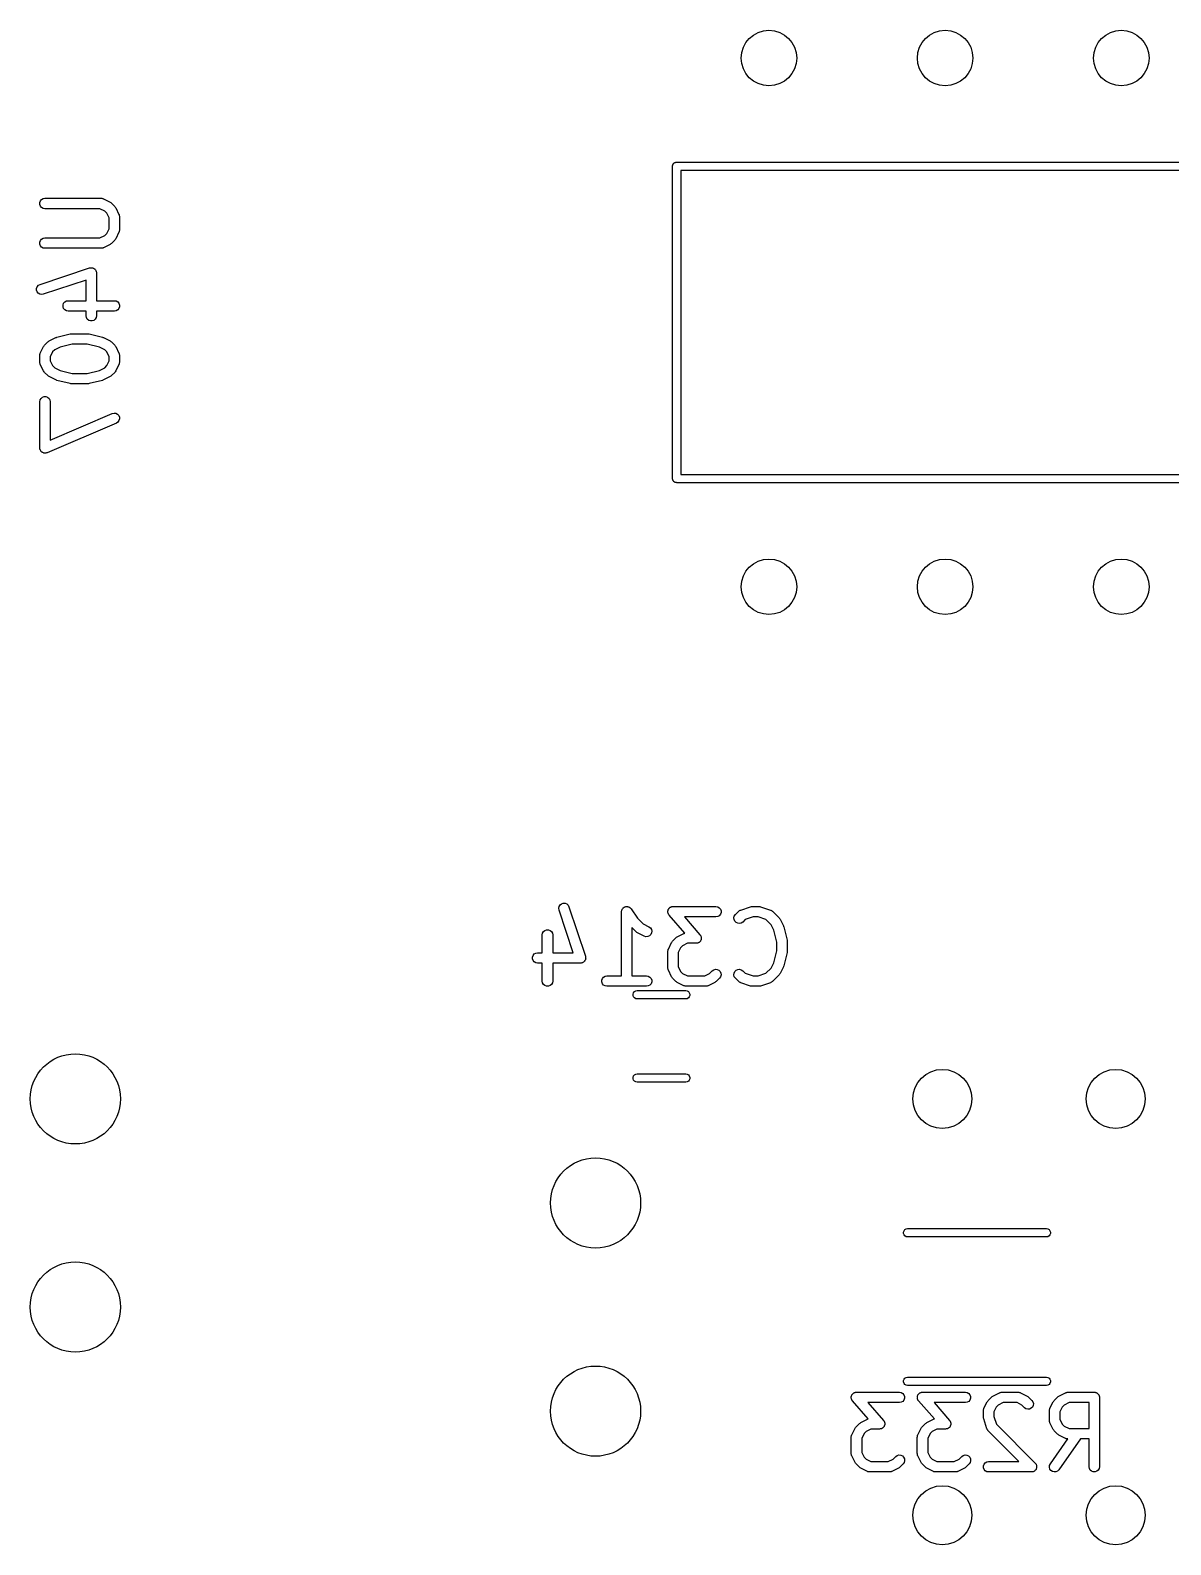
# Model space of a CAD drawing. Extents: x 25 to 326, y -201 to -21.
# Drawn here: x 149.35 to 165.79, y -133.43 to -111.6 of the extents above; entities that cross this region are included whole.
import ezdxf

# ---------------------------------------------------------------- set-up
doc = ezdxf.new("R2010")
doc.units = 0
doc.header["$MEASUREMENT"] = 0
doc.layers.add('BLACK', color=7, linetype='CONTINUOUS')

msp = doc.modelspace()

# ---------------------------------------------------------------- linework, layer by layer
at = {"layer": 'Black'}
for p, q in [((158.61, -113.56), (158.611, -113.555)), ((158.61, -118.06), (158.61, -113.56)), ((158.611, -113.55), (158.613, -113.545)), ((158.611, -113.555), (158.611, -113.55)), ((158.613, -113.545), (158.614, -113.539)), ((158.614, -113.539), (158.616, -113.535)), ((158.616, -113.535), (158.618, -113.53)), ((158.618, -113.53), (158.621, -113.526)), ((158.621, -113.526), (158.624, -113.521)), ((158.624, -113.521), (158.628, -113.518)), ((158.628, -113.518), (158.631, -113.514)), ((158.631, -113.514), (158.636, -113.511)), ((158.636, -113.511), (158.64, -113.508)), ((158.64, -113.508), (158.645, -113.506)), ((158.645, -113.506), (158.649, -113.504)), ((158.649, -113.504), (158.655, -113.503)), ((158.655, -113.503), (158.66, -113.501)), ((158.66, -113.501), (158.665, -113.501)), ((158.665, -113.501), (158.67, -113.5)), ((158.67, -113.5), (179.11, -113.5)), ((158.73, -113.62), (158.73, -118)), ((179.05, -113.62), (158.73, -113.62)), ((149.489, -114.083), (149.497, -114.058)), ((149.489, -114.109), (149.489, -114.083)), ((149.497, -114.133), (149.489, -114.109)), ((149.497, -114.058), (149.514, -114.038)), ((149.514, -114.153), (149.497, -114.133)), ((149.514, -114.038), (149.537, -114.025)), ((149.537, -114.025), (149.562, -114.021)), ((149.562, -114.021), (150.372, -114.021)), ((150.372, -114.021), (150.376, -114.021)), ((150.376, -114.021), (150.38, -114.021)), ((150.38, -114.021), (150.389, -114.024)), ((150.389, -114.024), (150.398, -114.025)), ((150.398, -114.025), (150.401, -114.027)), ((150.401, -114.027), (150.405, -114.029)), ((150.405, -114.029), (150.501, -114.076)), ((150.501, -114.076), (150.51, -114.083)), ((150.51, -114.083), (150.52, -114.09)), ((150.52, -114.09), (150.568, -114.138)), ((150.568, -114.138), (150.575, -114.148)), ((149.537, -114.166), (149.514, -114.153)), ((149.562, -114.171), (149.537, -114.166)), ((150.354, -114.171), (149.562, -114.171)), ((150.423, -114.205), (150.354, -114.171)), ((150.453, -114.235), (150.423, -114.205)), ((150.487, -114.304), (150.453, -114.235)), ((150.487, -114.459), (150.487, -114.304)), ((150.575, -114.148), (150.582, -114.157)), ((150.582, -114.157), (150.629, -114.253)), ((150.629, -114.253), (150.631, -114.257)), ((150.631, -114.257), (150.633, -114.261)), ((150.633, -114.261), (150.634, -114.269)), ((150.634, -114.269), (150.637, -114.278)), ((150.637, -114.278), (150.637, -114.282)), ((150.637, -114.282), (150.637, -114.286)), ((150.637, -114.286), (150.637, -114.477)), ((150.354, -114.592), (150.423, -114.558)), ((150.423, -114.558), (150.453, -114.527)), ((150.453, -114.527), (150.487, -114.459)), ((150.629, -114.51), (150.582, -114.605)), ((150.631, -114.506), (150.629, -114.51)), ((150.633, -114.502), (150.631, -114.506)), ((150.634, -114.494), (150.633, -114.502)), ((150.637, -114.485), (150.634, -114.494)), ((150.637, -114.477), (150.637, -114.481)), ((150.637, -114.481), (150.637, -114.485)), ((149.489, -114.654), (149.497, -114.63)), ((149.489, -114.68), (149.489, -114.654)), ((149.497, -114.705), (149.489, -114.68)), ((149.497, -114.63), (149.514, -114.61)), ((149.514, -114.725), (149.497, -114.705)), ((149.514, -114.61), (149.537, -114.597)), ((149.537, -114.738), (149.514, -114.725)), ((149.537, -114.597), (149.562, -114.592)), ((149.562, -114.742), (149.537, -114.738)), ((149.562, -114.592), (150.354, -114.592)), ((150.372, -114.742), (149.562, -114.742)), ((150.376, -114.741), (150.372, -114.742)), ((150.38, -114.742), (150.376, -114.741)), ((150.389, -114.739), (150.38, -114.742)), ((150.398, -114.738), (150.389, -114.739)), ((150.401, -114.735), (150.398, -114.738)), ((150.405, -114.734), (150.401, -114.735)), ((150.501, -114.687), (150.405, -114.734)), ((150.51, -114.679), (150.501, -114.687)), ((150.52, -114.673), (150.51, -114.679)), ((150.568, -114.625), (150.52, -114.673)), ((150.575, -114.615), (150.568, -114.625)), ((150.582, -114.605), (150.575, -114.615)), ((149.491, -115.263), (150.205, -115.025)), ((150.154, -115.2), (149.538, -115.405)), ((150.154, -115.497), (150.154, -115.2)), ((150.205, -115.025), (150.211, -115.024)), ((150.211, -115.024), (150.216, -115.022)), ((150.216, -115.022), (150.224, -115.022)), ((150.224, -115.022), (150.231, -115.021)), ((150.231, -115.021), (150.237, -115.022)), ((150.237, -115.022), (150.242, -115.022)), ((150.242, -115.022), (150.249, -115.024)), ((150.249, -115.024), (150.257, -115.026)), ((150.257, -115.026), (150.261, -115.029)), ((150.261, -115.029), (150.267, -115.031)), ((150.267, -115.031), (150.272, -115.036)), ((150.272, -115.036), (150.279, -115.04)), ((150.279, -115.04), (150.282, -115.044)), ((150.282, -115.044), (150.287, -115.048)), ((150.287, -115.048), (150.29, -115.054)), ((150.29, -115.054), (150.295, -115.06)), ((150.295, -115.06), (150.297, -115.065)), ((150.297, -115.065), (150.3, -115.07)), ((150.3, -115.07), (150.301, -115.078)), ((150.301, -115.078), (150.303, -115.085)), ((150.303, -115.085), (150.303, -115.09)), ((150.303, -115.09), (150.304, -115.096)), ((150.304, -115.096), (150.304, -115.497)), ((149.441, -115.319), (149.451, -115.295)), ((149.441, -115.345), (149.441, -115.319)), ((149.449, -115.37), (149.441, -115.345)), ((149.465, -115.39), (149.449, -115.37)), ((149.451, -115.295), (149.468, -115.275)), ((149.487, -115.404), (149.465, -115.39)), ((149.468, -115.275), (149.491, -115.263)), ((149.513, -115.409), (149.487, -115.404)), ((149.538, -115.405), (149.513, -115.409)), ((149.822, -115.559), (149.831, -115.534)), ((149.822, -115.585), (149.822, -115.559)), ((149.831, -115.609), (149.822, -115.585)), ((149.831, -115.534), (149.848, -115.514)), ((149.848, -115.629), (149.831, -115.609)), ((149.848, -115.514), (149.87, -115.501)), ((149.87, -115.642), (149.848, -115.629)), ((149.87, -115.501), (149.896, -115.497)), ((149.896, -115.647), (149.87, -115.642)), ((149.896, -115.497), (150.154, -115.497)), ((150.154, -115.647), (149.896, -115.647)), ((150.154, -115.715), (150.154, -115.647)), ((150.304, -115.497), (150.562, -115.497)), ((150.562, -115.647), (150.304, -115.647)), ((150.304, -115.647), (150.304, -115.715)), ((150.562, -115.497), (150.588, -115.501)), ((150.588, -115.642), (150.562, -115.647)), ((150.588, -115.501), (150.611, -115.514)), ((150.611, -115.629), (150.588, -115.642)), ((150.611, -115.514), (150.627, -115.534)), ((150.627, -115.609), (150.611, -115.629)), ((150.627, -115.534), (150.636, -115.559)), ((150.636, -115.585), (150.627, -115.609)), ((150.636, -115.559), (150.636, -115.585)), ((150.159, -115.74), (150.154, -115.715)), ((150.172, -115.763), (150.159, -115.74)), ((150.192, -115.78), (150.172, -115.763)), ((150.216, -115.789), (150.192, -115.78)), ((150.242, -115.789), (150.216, -115.789)), ((150.267, -115.78), (150.242, -115.789)), ((150.287, -115.763), (150.267, -115.78)), ((150.3, -115.74), (150.287, -115.763)), ((150.304, -115.715), (150.3, -115.74)), ((149.557, -116.138), (149.605, -116.09)), ((149.605, -116.09), (149.614, -116.083)), ((149.614, -116.083), (149.624, -116.076)), ((149.624, -116.076), (149.719, -116.029)), ((149.719, -116.029), (149.727, -116.026)), ((149.727, -116.026), (149.735, -116.023)), ((149.735, -116.023), (149.925, -115.975)), ((149.925, -115.975), (149.934, -115.975)), ((149.934, -115.975), (149.943, -115.973)), ((149.943, -115.973), (150.181, -115.973)), ((150.181, -115.973), (150.19, -115.975)), ((150.19, -115.975), (150.2, -115.975)), ((150.2, -115.975), (150.39, -116.023)), ((150.39, -116.023), (150.398, -116.026)), ((150.398, -116.026), (150.405, -116.029)), ((150.405, -116.029), (150.501, -116.076)), ((150.501, -116.076), (150.51, -116.083)), ((150.51, -116.083), (150.52, -116.09)), ((150.52, -116.09), (150.568, -116.138)), ((149.487, -116.286), (149.488, -116.282)), ((149.487, -116.381), (149.487, -116.286)), ((149.488, -116.278), (149.49, -116.269)), ((149.488, -116.282), (149.488, -116.278)), ((149.49, -116.269), (149.492, -116.261)), ((149.492, -116.261), (149.494, -116.257)), ((149.494, -116.257), (149.495, -116.253)), ((149.495, -116.253), (149.543, -116.157)), ((149.543, -116.157), (149.55, -116.148)), ((149.55, -116.148), (149.557, -116.138)), ((149.672, -116.235), (149.637, -116.304)), ((149.637, -116.304), (149.637, -116.364)), ((149.702, -116.205), (149.672, -116.235)), ((149.779, -116.166), (149.702, -116.205)), ((149.953, -116.123), (149.779, -116.166)), ((150.172, -116.123), (149.953, -116.123)), ((150.346, -116.166), (150.172, -116.123)), ((150.423, -116.205), (150.346, -116.166)), ((150.453, -116.235), (150.423, -116.205)), ((150.487, -116.304), (150.453, -116.235)), ((150.487, -116.364), (150.487, -116.304)), ((150.568, -116.138), (150.575, -116.148)), ((150.575, -116.148), (150.582, -116.157)), ((150.582, -116.157), (150.629, -116.253)), ((150.629, -116.253), (150.631, -116.257)), ((150.631, -116.257), (150.633, -116.261)), ((150.633, -116.261), (150.634, -116.269)), ((150.634, -116.269), (150.637, -116.278)), ((150.637, -116.278), (150.637, -116.282)), ((150.637, -116.282), (150.637, -116.286)), ((150.637, -116.286), (150.637, -116.381)), ((149.488, -116.386), (149.487, -116.381)), ((149.488, -116.39), (149.488, -116.386)), ((149.49, -116.398), (149.488, -116.39)), ((149.492, -116.407), (149.49, -116.398)), ((149.494, -116.411), (149.492, -116.407)), ((149.495, -116.415), (149.494, -116.411)), ((149.543, -116.51), (149.495, -116.415)), ((149.55, -116.52), (149.543, -116.51)), ((149.557, -116.53), (149.55, -116.52)), ((149.605, -116.577), (149.557, -116.53)), ((149.637, -116.364), (149.672, -116.432)), ((149.672, -116.432), (149.702, -116.463)), ((149.702, -116.463), (149.779, -116.501)), ((149.779, -116.501), (149.953, -116.545)), ((149.953, -116.545), (150.172, -116.545)), ((150.172, -116.545), (150.346, -116.501)), ((150.346, -116.501), (150.423, -116.463)), ((150.423, -116.463), (150.453, -116.432)), ((150.453, -116.432), (150.487, -116.364)), ((150.568, -116.53), (150.52, -116.577)), ((150.575, -116.52), (150.568, -116.53)), ((150.582, -116.51), (150.575, -116.52)), ((150.629, -116.415), (150.582, -116.51)), ((150.631, -116.411), (150.629, -116.415)), ((150.633, -116.407), (150.631, -116.411)), ((150.634, -116.398), (150.633, -116.407)), ((150.637, -116.39), (150.634, -116.398)), ((150.637, -116.381), (150.637, -116.386)), ((150.637, -116.386), (150.637, -116.39)), ((149.614, -116.584), (149.605, -116.577)), ((149.624, -116.591), (149.614, -116.584)), ((149.719, -116.639), (149.624, -116.591)), ((149.727, -116.641), (149.719, -116.639)), ((149.735, -116.645), (149.727, -116.641)), ((149.925, -116.692), (149.735, -116.645)), ((149.934, -116.693), (149.925, -116.692)), ((149.943, -116.695), (149.934, -116.693)), ((150.181, -116.695), (149.943, -116.695)), ((150.19, -116.693), (150.181, -116.695)), ((150.2, -116.692), (150.19, -116.693)), ((150.39, -116.645), (150.2, -116.692)), ((150.398, -116.641), (150.39, -116.645)), ((150.405, -116.639), (150.398, -116.641)), ((150.501, -116.591), (150.405, -116.639)), ((150.51, -116.584), (150.501, -116.591)), ((150.52, -116.577), (150.51, -116.584)), ((149.487, -116.953), (149.492, -116.927)), ((149.487, -117.62), (149.487, -116.953)), ((149.492, -116.927), (149.505, -116.905)), ((149.505, -116.905), (149.525, -116.888)), ((149.525, -116.888), (149.549, -116.879)), ((149.549, -116.879), (149.575, -116.879)), ((149.575, -116.879), (149.6, -116.888)), ((149.6, -116.888), (149.62, -116.905)), ((149.62, -116.905), (149.633, -116.927)), ((149.633, -116.927), (149.637, -116.953)), ((149.637, -116.953), (149.637, -117.506)), ((149.637, -117.506), (150.533, -117.122)), ((150.533, -117.122), (150.558, -117.116)), ((150.558, -117.116), (150.584, -117.119)), ((150.584, -117.119), (150.607, -117.131)), ((150.607, -117.131), (150.625, -117.15)), ((150.625, -117.15), (150.635, -117.174)), ((150.637, -117.2), (150.629, -117.225)), ((150.635, -117.174), (150.637, -117.2)), ((150.592, -117.26), (149.592, -117.688)), ((150.614, -117.246), (150.592, -117.26)), ((150.629, -117.225), (150.614, -117.246)), ((149.489, -117.628), (149.487, -117.62)), ((149.489, -117.637), (149.489, -117.628)), ((149.491, -117.641), (149.489, -117.637)), ((149.492, -117.645), (149.491, -117.641)), ((149.496, -117.653), (149.492, -117.645)), ((149.5, -117.661), (149.496, -117.653)), ((149.503, -117.664), (149.5, -117.661)), ((149.505, -117.668), (149.503, -117.664)), ((149.512, -117.673), (149.505, -117.668)), ((149.517, -117.68), (149.512, -117.673)), ((149.521, -117.682), (149.517, -117.68)), ((149.525, -117.684), (149.521, -117.682)), ((149.533, -117.687), (149.525, -117.684)), ((149.541, -117.691), (149.533, -117.687)), ((149.545, -117.692), (149.541, -117.691)), ((149.549, -117.693), (149.545, -117.692)), ((149.558, -117.693), (149.549, -117.693)), ((149.567, -117.694), (149.558, -117.693)), ((149.571, -117.693), (149.567, -117.694)), ((149.575, -117.693), (149.571, -117.693)), ((149.584, -117.69), (149.575, -117.693)), ((149.592, -117.688), (149.584, -117.69)), ((158.611, -118.065), (158.61, -118.06)), ((158.611, -118.07), (158.611, -118.065)), ((158.613, -118.075), (158.611, -118.07)), ((158.73, -118), (179.05, -118)), ((158.614, -118.081), (158.613, -118.075)), ((158.616, -118.085), (158.614, -118.081)), ((158.618, -118.09), (158.616, -118.085)), ((158.621, -118.094), (158.618, -118.09)), ((158.624, -118.099), (158.621, -118.094)), ((158.628, -118.102), (158.624, -118.099)), ((158.631, -118.106), (158.628, -118.102)), ((158.636, -118.109), (158.631, -118.106)), ((158.64, -118.112), (158.636, -118.109)), ((158.645, -118.114), (158.64, -118.112)), ((158.649, -118.116), (158.645, -118.114)), ((158.655, -118.117), (158.649, -118.116)), ((158.66, -118.119), (158.655, -118.117)), ((158.665, -118.119), (158.66, -118.119)), ((158.67, -118.12), (158.665, -118.119)), ((179.11, -118.12), (158.67, -118.12)), ((157.01, -124.189), (157.034, -124.181)), ((157.034, -124.181), (157.06, -124.181)), ((157.06, -124.181), (157.084, -124.191)), ((156.97, -124.253), (156.975, -124.227)), ((156.974, -124.278), (156.97, -124.253)), ((157.179, -124.894), (156.974, -124.278)), ((156.975, -124.227), (156.989, -124.205)), ((156.989, -124.205), (157.01, -124.189)), ((157.084, -124.191), (157.104, -124.208)), ((157.104, -124.208), (157.116, -124.231)), ((157.116, -124.231), (157.354, -124.945)), ((157.875, -124.294), (157.878, -124.286)), ((157.876, -124.298), (157.875, -124.294)), ((157.875, -124.302), (157.876, -124.298)), ((157.875, -125.227), (157.875, -124.302)), ((157.878, -124.286), (157.88, -124.277)), ((157.88, -124.277), (157.882, -124.273)), ((157.882, -124.273), (157.883, -124.269)), ((157.883, -124.269), (157.888, -124.262)), ((157.888, -124.262), (157.893, -124.254)), ((157.893, -124.254), (157.896, -124.252)), ((157.896, -124.252), (157.898, -124.248)), ((157.898, -124.248), (157.906, -124.243)), ((157.906, -124.243), (157.912, -124.237)), ((157.912, -124.237), (157.916, -124.236)), ((157.916, -124.236), (157.92, -124.234)), ((157.92, -124.234), (157.929, -124.232)), ((157.929, -124.232), (157.937, -124.229)), ((157.937, -124.229), (157.941, -124.229)), ((157.941, -124.229), (157.945, -124.228)), ((157.945, -124.228), (157.954, -124.229)), ((157.954, -124.229), (157.963, -124.229)), ((157.963, -124.229), (157.967, -124.23)), ((157.967, -124.23), (157.971, -124.23)), ((157.971, -124.23), (157.979, -124.234)), ((157.979, -124.234), (157.987, -124.237)), ((157.987, -124.237), (157.991, -124.24)), ((157.991, -124.24), (157.994, -124.242)), ((157.994, -124.242), (158.001, -124.248)), ((158.001, -124.248), (158.007, -124.254)), ((158.007, -124.254), (158.01, -124.258)), ((158.01, -124.258), (158.012, -124.261)), ((158.012, -124.261), (158.104, -124.397)), ((158.104, -124.397), (158.185, -124.479)), ((158.542, -124.304), (158.543, -124.297)), ((158.543, -124.31), (158.542, -124.304)), ((158.543, -124.289), (158.545, -124.284)), ((158.543, -124.297), (158.543, -124.289)), ((158.543, -124.315), (158.543, -124.31)), ((158.545, -124.322), (158.543, -124.315)), ((158.545, -124.284), (158.546, -124.278)), ((158.547, -124.329), (158.545, -124.322)), ((158.546, -124.278), (158.549, -124.272)), ((158.55, -124.334), (158.547, -124.329)), ((158.549, -124.272), (158.552, -124.265)), ((158.552, -124.34), (158.55, -124.334)), ((158.552, -124.265), (158.555, -124.26)), ((158.556, -124.345), (158.552, -124.34)), ((158.555, -124.26), (158.558, -124.255)), ((158.56, -124.352), (158.556, -124.345)), ((158.558, -124.255), (158.564, -124.251)), ((158.788, -124.612), (158.56, -124.352)), ((158.564, -124.251), (158.568, -124.245)), ((158.568, -124.245), (158.573, -124.242)), ((158.573, -124.242), (158.578, -124.238)), ((158.578, -124.238), (158.585, -124.236)), ((158.585, -124.236), (158.591, -124.232)), ((158.591, -124.232), (158.597, -124.231)), ((158.597, -124.231), (158.602, -124.229)), ((158.602, -124.229), (158.609, -124.229)), ((158.609, -124.229), (158.617, -124.227)), ((158.617, -124.227), (159.236, -124.227)), ((159.236, -124.377), (158.782, -124.377)), ((158.782, -124.377), (159.006, -124.634)), ((159.236, -124.227), (159.261, -124.232)), ((159.261, -124.373), (159.236, -124.377)), ((159.261, -124.232), (159.284, -124.245)), ((159.284, -124.36), (159.261, -124.373)), ((159.284, -124.245), (159.301, -124.265)), ((159.301, -124.34), (159.284, -124.36)), ((159.301, -124.265), (159.31, -124.289)), ((159.31, -124.315), (159.301, -124.34)), ((159.31, -124.289), (159.31, -124.315)), ((159.494, -124.391), (159.501, -124.366)), ((159.497, -124.417), (159.494, -124.391)), ((159.501, -124.366), (159.516, -124.345)), ((159.516, -124.345), (159.564, -124.297)), ((159.564, -124.297), (159.567, -124.294)), ((159.567, -124.294), (159.57, -124.291)), ((159.57, -124.291), (159.578, -124.287)), ((159.578, -124.287), (159.585, -124.282)), ((159.585, -124.282), (159.589, -124.281)), ((159.589, -124.281), (159.593, -124.279)), ((159.593, -124.279), (159.736, -124.231)), ((159.772, -124.377), (159.657, -124.416)), ((159.736, -124.231), (159.748, -124.229)), ((159.748, -124.229), (159.76, -124.227)), ((159.76, -124.227), (159.855, -124.227)), ((159.843, -124.377), (159.772, -124.377)), ((159.957, -124.416), (159.843, -124.377)), ((159.855, -124.227), (159.867, -124.229)), ((159.867, -124.229), (159.878, -124.231)), ((159.878, -124.231), (160.021, -124.279)), ((160.021, -124.279), (160.025, -124.281)), ((160.025, -124.281), (160.029, -124.282)), ((160.029, -124.282), (160.037, -124.287)), ((160.037, -124.287), (160.044, -124.291)), ((160.044, -124.291), (160.047, -124.294)), ((160.047, -124.294), (160.051, -124.297)), ((160.051, -124.297), (160.146, -124.392)), ((160.146, -124.392), (160.153, -124.402)), ((160.153, -124.402), (160.16, -124.412)), ((156.732, -124.636), (156.737, -124.61)), ((156.737, -124.61), (156.75, -124.588)), ((156.75, -124.588), (156.77, -124.571)), ((156.77, -124.571), (156.794, -124.562)), ((156.794, -124.562), (156.82, -124.562)), ((156.82, -124.562), (156.845, -124.571)), ((156.845, -124.571), (156.865, -124.588)), ((156.865, -124.588), (156.878, -124.61)), ((156.878, -124.61), (156.882, -124.636)), ((158.087, -124.594), (158.025, -124.531)), ((158.025, -124.531), (158.025, -125.227)), ((158.097, -124.6), (158.087, -124.594)), ((158.107, -124.608), (158.097, -124.6)), ((158.202, -124.655), (158.107, -124.608)), ((158.185, -124.479), (158.269, -124.521)), ((158.269, -124.521), (158.29, -124.537)), ((158.29, -124.537), (158.305, -124.558)), ((158.308, -124.609), (158.296, -124.633)), ((158.305, -124.558), (158.311, -124.584)), ((158.311, -124.584), (158.308, -124.609)), ((158.678, -124.664), (158.774, -124.616)), ((158.774, -124.616), (158.778, -124.615)), ((158.778, -124.615), (158.781, -124.613)), ((158.781, -124.613), (158.788, -124.612)), ((159.508, -124.441), (159.497, -124.417)), ((159.526, -124.459), (159.508, -124.441)), ((159.55, -124.47), (159.526, -124.459)), ((159.576, -124.472), (159.55, -124.47)), ((159.601, -124.466), (159.576, -124.472)), ((159.622, -124.451), (159.601, -124.466)), ((159.657, -124.416), (159.622, -124.451)), ((160.031, -124.49), (159.957, -124.416)), ((160.07, -124.567), (160.031, -124.49)), ((160.113, -124.74), (160.07, -124.567)), ((160.16, -124.412), (160.208, -124.507)), ((160.208, -124.507), (160.21, -124.515)), ((160.21, -124.515), (160.213, -124.522)), ((160.213, -124.522), (160.261, -124.713)), ((156.732, -124.894), (156.732, -124.636)), ((156.882, -124.636), (156.882, -124.894)), ((158.227, -124.663), (158.202, -124.655)), ((158.253, -124.661), (158.227, -124.663)), ((158.277, -124.651), (158.253, -124.661)), ((158.296, -124.633), (158.277, -124.651)), ((158.55, -124.84), (158.597, -124.745)), ((158.597, -124.745), (158.604, -124.735)), ((158.604, -124.735), (158.611, -124.726)), ((158.611, -124.726), (158.659, -124.678)), ((158.659, -124.678), (158.669, -124.671)), ((158.669, -124.671), (158.678, -124.664)), ((158.726, -124.823), (158.692, -124.892)), ((158.756, -124.793), (158.726, -124.823)), ((158.825, -124.758), (158.756, -124.793)), ((158.95, -124.758), (158.825, -124.758)), ((158.957, -124.757), (158.95, -124.758)), ((158.965, -124.757), (158.957, -124.757)), ((158.97, -124.755), (158.965, -124.757)), ((158.976, -124.754), (158.97, -124.755)), ((158.982, -124.75), (158.976, -124.754)), ((158.989, -124.747), (158.982, -124.75)), ((158.993, -124.744), (158.989, -124.747)), ((158.998, -124.741), (158.993, -124.744)), ((159.003, -124.735), (158.998, -124.741)), ((159.008, -124.73), (159.003, -124.735)), ((159.006, -124.634), (159.01, -124.64)), ((159.011, -124.725), (159.008, -124.73)), ((159.01, -124.64), (159.015, -124.646)), ((159.015, -124.721), (159.011, -124.725)), ((159.015, -124.646), (159.017, -124.651)), ((159.017, -124.714), (159.015, -124.721)), ((159.017, -124.651), (159.02, -124.656)), ((159.021, -124.708), (159.017, -124.714)), ((159.02, -124.656), (159.021, -124.663)), ((159.021, -124.663), (159.024, -124.67)), ((159.022, -124.702), (159.021, -124.708)), ((159.024, -124.696), (159.022, -124.702)), ((159.024, -124.67), (159.024, -124.676)), ((159.024, -124.676), (159.025, -124.682)), ((159.025, -124.682), (159.024, -124.689)), ((159.024, -124.689), (159.024, -124.696)), ((160.113, -124.865), (160.113, -124.74)), ((160.261, -124.713), (160.262, -124.722)), ((160.262, -124.722), (160.263, -124.731)), ((160.263, -124.731), (160.263, -124.874)), ((156.59, -124.956), (156.599, -124.932)), ((156.59, -124.982), (156.59, -124.956)), ((156.599, -125.007), (156.59, -124.982)), ((156.599, -124.932), (156.616, -124.912)), ((156.616, -125.027), (156.599, -125.007)), ((156.616, -124.912), (156.639, -124.899)), ((156.639, -125.04), (156.616, -125.027)), ((156.639, -124.899), (156.664, -124.894)), ((156.664, -125.044), (156.639, -125.04)), ((156.664, -124.894), (156.732, -124.894)), ((156.732, -125.044), (156.664, -125.044)), ((156.732, -125.302), (156.732, -125.044)), ((156.882, -124.894), (157.179, -124.894)), ((157.283, -125.044), (156.882, -125.044)), ((156.882, -125.044), (156.882, -125.302)), ((157.289, -125.043), (157.283, -125.044)), ((157.294, -125.043), (157.289, -125.043)), ((157.302, -125.041), (157.294, -125.043)), ((157.309, -125.04), (157.302, -125.041)), ((157.314, -125.037), (157.309, -125.04)), ((157.319, -125.035), (157.314, -125.037)), ((157.325, -125.03), (157.319, -125.035)), ((157.332, -125.027), (157.325, -125.03)), ((157.335, -125.022), (157.332, -125.027)), ((157.339, -125.019), (157.335, -125.022)), ((157.343, -125.012), (157.339, -125.019)), ((157.348, -125.007), (157.343, -125.012)), ((157.35, -125.001), (157.348, -125.007)), ((157.353, -124.997), (157.35, -125.001)), ((157.355, -124.989), (157.353, -124.997)), ((157.354, -124.945), (157.355, -124.951)), ((157.355, -124.951), (157.357, -124.956)), ((157.357, -124.982), (157.355, -124.989)), ((157.357, -124.956), (157.357, -124.964)), ((157.357, -124.964), (157.358, -124.971)), ((157.358, -124.971), (157.357, -124.977)), ((157.357, -124.977), (157.357, -124.982)), ((158.542, -124.865), (158.545, -124.857)), ((158.542, -124.87), (158.542, -124.865)), ((158.542, -124.874), (158.542, -124.87)), ((158.542, -125.112), (158.542, -124.874)), ((158.545, -124.857), (158.546, -124.848)), ((158.546, -124.848), (158.548, -124.844)), ((158.548, -124.844), (158.55, -124.84)), ((158.692, -124.892), (158.692, -125.094)), ((160.031, -125.115), (160.07, -125.038)), ((160.07, -125.038), (160.113, -124.865)), ((160.261, -124.892), (160.213, -125.082)), ((160.262, -124.883), (160.261, -124.892)), ((160.263, -124.874), (160.262, -124.883)), ((157.59, -125.289), (157.599, -125.265)), ((157.599, -125.265), (157.616, -125.245)), ((157.616, -125.245), (157.639, -125.232)), ((157.639, -125.232), (157.664, -125.227)), ((157.664, -125.227), (157.875, -125.227)), ((158.025, -125.227), (158.236, -125.227)), ((158.236, -125.227), (158.261, -125.232)), ((158.261, -125.232), (158.284, -125.245)), ((158.284, -125.245), (158.301, -125.265)), ((158.301, -125.265), (158.31, -125.289)), ((158.542, -125.116), (158.542, -125.112)), ((158.542, -125.12), (158.542, -125.116)), ((158.545, -125.129), (158.542, -125.12)), ((158.546, -125.138), (158.545, -125.129)), ((158.548, -125.141), (158.546, -125.138)), ((158.55, -125.145), (158.548, -125.141)), ((158.597, -125.241), (158.55, -125.145)), ((158.604, -125.25), (158.597, -125.241)), ((158.611, -125.26), (158.604, -125.25)), ((158.659, -125.308), (158.611, -125.26)), ((158.692, -125.094), (158.726, -125.163)), ((158.726, -125.163), (158.756, -125.193)), ((158.756, -125.193), (158.825, -125.227)), ((158.825, -125.227), (159.075, -125.227)), ((159.075, -125.227), (159.144, -125.193)), ((159.144, -125.193), (159.183, -125.154)), ((159.183, -125.154), (159.204, -125.139)), ((159.204, -125.139), (159.229, -125.132)), ((159.229, -125.132), (159.255, -125.135)), ((159.289, -125.26), (159.241, -125.308)), ((159.255, -125.135), (159.279, -125.146)), ((159.279, -125.146), (159.297, -125.164)), ((159.304, -125.239), (159.289, -125.26)), ((159.297, -125.164), (159.308, -125.188)), ((159.31, -125.214), (159.304, -125.239)), ((159.308, -125.188), (159.31, -125.214)), ((159.494, -125.214), (159.497, -125.188)), ((159.501, -125.239), (159.494, -125.214)), ((159.497, -125.188), (159.508, -125.164)), ((159.516, -125.26), (159.501, -125.239)), ((159.508, -125.164), (159.526, -125.146)), ((159.564, -125.308), (159.516, -125.26)), ((159.526, -125.146), (159.55, -125.135)), ((159.55, -125.135), (159.576, -125.132)), ((159.576, -125.132), (159.601, -125.139)), ((159.601, -125.139), (159.622, -125.154)), ((159.622, -125.154), (159.657, -125.189)), ((159.657, -125.189), (159.772, -125.227)), ((159.772, -125.227), (159.843, -125.227)), ((159.843, -125.227), (159.957, -125.189)), ((159.957, -125.189), (160.031, -125.115)), ((160.146, -125.213), (160.051, -125.308)), ((160.153, -125.203), (160.146, -125.213)), ((160.16, -125.193), (160.153, -125.203)), ((160.208, -125.098), (160.16, -125.193)), ((160.21, -125.09), (160.208, -125.098)), ((160.213, -125.082), (160.21, -125.09)), ((156.737, -125.328), (156.732, -125.302)), ((156.75, -125.351), (156.737, -125.328)), ((156.77, -125.367), (156.75, -125.351)), ((156.794, -125.376), (156.77, -125.367)), ((156.82, -125.376), (156.794, -125.376)), ((156.845, -125.367), (156.82, -125.376)), ((156.865, -125.351), (156.845, -125.367)), ((156.878, -125.328), (156.865, -125.351)), ((156.882, -125.302), (156.878, -125.328)), ((157.59, -125.315), (157.59, -125.289)), ((157.599, -125.34), (157.59, -125.315)), ((157.616, -125.36), (157.599, -125.34)), ((157.639, -125.373), (157.616, -125.36)), ((157.664, -125.377), (157.639, -125.373)), ((158.236, -125.377), (157.664, -125.377)), ((158.041, -125.49), (158.048, -125.47)), ((158.041, -125.51), (158.041, -125.49)), ((158.048, -125.47), (158.061, -125.454)), ((158.061, -125.454), (158.079, -125.444)), ((158.079, -125.444), (158.1, -125.44)), ((158.1, -125.44), (158.8, -125.44)), ((158.261, -125.373), (158.236, -125.377)), ((158.284, -125.36), (158.261, -125.373)), ((158.301, -125.34), (158.284, -125.36)), ((158.31, -125.315), (158.301, -125.34)), ((158.31, -125.289), (158.31, -125.315)), ((158.669, -125.315), (158.659, -125.308)), ((158.678, -125.322), (158.669, -125.315)), ((158.774, -125.369), (158.678, -125.322)), ((158.778, -125.371), (158.774, -125.369)), ((158.781, -125.373), (158.778, -125.371)), ((158.79, -125.374), (158.781, -125.373)), ((158.799, -125.377), (158.79, -125.374)), ((158.803, -125.377), (158.799, -125.377)), ((158.8, -125.44), (158.821, -125.444)), ((158.807, -125.377), (158.803, -125.377)), ((159.093, -125.377), (158.807, -125.377)), ((158.821, -125.444), (158.839, -125.454)), ((158.839, -125.454), (158.852, -125.47)), ((158.852, -125.47), (158.859, -125.49)), ((158.859, -125.49), (158.859, -125.51)), ((159.097, -125.377), (159.093, -125.377)), ((159.101, -125.377), (159.097, -125.377)), ((159.11, -125.374), (159.101, -125.377)), ((159.119, -125.373), (159.11, -125.374)), ((159.122, -125.371), (159.119, -125.373)), ((159.126, -125.369), (159.122, -125.371)), ((159.222, -125.322), (159.126, -125.369)), ((159.231, -125.315), (159.222, -125.322)), ((159.241, -125.308), (159.231, -125.315)), ((159.567, -125.31), (159.564, -125.308)), ((159.57, -125.314), (159.567, -125.31)), ((159.578, -125.318), (159.57, -125.314)), ((159.585, -125.323), (159.578, -125.318)), ((159.589, -125.324), (159.585, -125.323)), ((159.593, -125.326), (159.589, -125.324)), ((159.736, -125.374), (159.593, -125.326)), ((159.748, -125.375), (159.736, -125.374)), ((159.76, -125.377), (159.748, -125.375)), ((159.855, -125.377), (159.76, -125.377)), ((159.867, -125.375), (159.855, -125.377)), ((159.878, -125.374), (159.867, -125.375)), ((160.021, -125.326), (159.878, -125.374)), ((160.025, -125.324), (160.021, -125.326)), ((160.029, -125.323), (160.025, -125.324)), ((160.037, -125.318), (160.029, -125.323)), ((160.044, -125.314), (160.037, -125.318)), ((160.047, -125.31), (160.044, -125.314)), ((160.051, -125.308), (160.047, -125.31)), ((158.048, -125.53), (158.041, -125.51)), ((158.061, -125.546), (158.048, -125.53)), ((158.079, -125.556), (158.061, -125.546)), ((158.1, -125.56), (158.079, -125.556)), ((158.8, -125.56), (158.1, -125.56)), ((158.821, -125.556), (158.8, -125.56)), ((158.839, -125.546), (158.821, -125.556)), ((158.852, -125.53), (158.839, -125.546)), ((158.859, -125.51), (158.852, -125.53)), ((158.041, -126.69), (158.048, -126.67)), ((158.041, -126.71), (158.041, -126.69)), ((158.048, -126.73), (158.041, -126.71)), ((158.048, -126.67), (158.061, -126.654)), ((158.061, -126.746), (158.048, -126.73)), ((158.061, -126.654), (158.079, -126.644)), ((158.079, -126.756), (158.061, -126.746)), ((158.079, -126.644), (158.1, -126.64)), ((158.1, -126.76), (158.079, -126.756)), ((158.1, -126.64), (158.8, -126.64)), ((158.8, -126.76), (158.1, -126.76)), ((158.8, -126.64), (158.821, -126.644)), ((158.821, -126.756), (158.8, -126.76)), ((158.821, -126.644), (158.839, -126.654)), ((158.839, -126.746), (158.821, -126.756)), ((158.839, -126.654), (158.852, -126.67)), ((158.852, -126.73), (158.839, -126.746)), ((158.852, -126.67), (158.859, -126.69)), ((158.859, -126.71), (158.852, -126.73)), ((158.859, -126.69), (158.859, -126.71)), ((161.941, -128.92), (161.948, -128.9)), ((161.941, -128.94), (161.941, -128.92)), ((161.948, -128.96), (161.941, -128.94)), ((161.948, -128.9), (161.961, -128.884)), ((161.961, -128.976), (161.948, -128.96)), ((161.961, -128.884), (161.979, -128.874)), ((161.979, -128.986), (161.961, -128.976)), ((161.979, -128.874), (162, -128.87)), ((162, -128.87), (164, -128.87)), ((164, -128.87), (164.021, -128.874)), ((164.021, -128.874), (164.039, -128.884)), ((164.039, -128.976), (164.021, -128.986)), ((164.039, -128.884), (164.052, -128.9)), ((164.052, -128.96), (164.039, -128.976)), ((164.052, -128.9), (164.059, -128.92)), ((164.059, -128.94), (164.052, -128.96)), ((164.059, -128.92), (164.059, -128.94)), ((162, -128.99), (161.979, -128.986)), ((164, -128.99), (162, -128.99)), ((164.021, -128.986), (164, -128.99)), ((161.941, -131.06), (161.948, -131.04)), ((161.941, -131.08), (161.941, -131.06)), ((161.948, -131.1), (161.941, -131.08)), ((161.948, -131.04), (161.961, -131.024)), ((161.961, -131.116), (161.948, -131.1)), ((161.961, -131.024), (161.979, -131.014)), ((161.979, -131.126), (161.961, -131.116)), ((161.979, -131.014), (162, -131.01)), ((162, -131.13), (161.979, -131.126)), ((162, -131.01), (164, -131.01)), ((164, -131.13), (162, -131.13)), ((164, -131.01), (164.021, -131.014)), ((164.021, -131.126), (164, -131.13)), ((164.021, -131.014), (164.039, -131.024)), ((164.039, -131.116), (164.021, -131.126)), ((164.039, -131.024), (164.052, -131.04)), ((164.052, -131.1), (164.039, -131.116)), ((164.052, -131.04), (164.059, -131.06)), ((164.059, -131.08), (164.052, -131.1)), ((164.059, -131.06), (164.059, -131.08)), ((161.187, -131.304), (161.188, -131.297)), ((161.188, -131.31), (161.187, -131.304)), ((161.188, -131.289), (161.19, -131.284)), ((161.188, -131.297), (161.188, -131.289)), ((161.188, -131.315), (161.188, -131.31)), ((161.191, -131.322), (161.188, -131.315)), ((161.19, -131.284), (161.191, -131.278)), ((161.191, -131.278), (161.194, -131.272)), ((161.192, -131.329), (161.191, -131.322)), ((161.195, -131.334), (161.192, -131.329)), ((161.194, -131.272), (161.197, -131.265)), ((161.197, -131.34), (161.195, -131.334)), ((161.197, -131.265), (161.201, -131.26)), ((161.202, -131.345), (161.197, -131.34)), ((161.201, -131.26), (161.203, -131.255)), ((161.205, -131.352), (161.202, -131.345)), ((161.203, -131.255), (161.209, -131.251)), ((161.433, -131.612), (161.205, -131.352)), ((161.209, -131.251), (161.214, -131.245)), ((161.214, -131.245), (161.219, -131.242)), ((161.219, -131.242), (161.223, -131.238)), ((161.223, -131.238), (161.23, -131.236)), ((161.23, -131.236), (161.236, -131.232)), ((161.236, -131.232), (161.242, -131.231)), ((161.242, -131.231), (161.247, -131.229)), ((161.247, -131.229), (161.255, -131.229)), ((161.255, -131.229), (161.262, -131.227)), ((161.262, -131.227), (161.881, -131.227)), ((161.881, -131.377), (161.427, -131.377)), ((161.427, -131.377), (161.652, -131.634)), ((161.881, -131.227), (161.907, -131.232)), ((161.907, -131.373), (161.881, -131.377)), ((161.907, -131.232), (161.929, -131.245)), ((161.929, -131.36), (161.907, -131.373)), ((161.929, -131.245), (161.946, -131.265)), ((161.946, -131.34), (161.929, -131.36)), ((161.946, -131.265), (161.955, -131.289)), ((161.955, -131.315), (161.946, -131.34)), ((161.955, -131.289), (161.955, -131.315)), ((162.139, -131.304), (162.14, -131.297)), ((162.14, -131.31), (162.139, -131.304)), ((162.14, -131.289), (162.142, -131.284)), ((162.14, -131.297), (162.14, -131.289)), ((162.14, -131.315), (162.14, -131.31)), ((162.143, -131.322), (162.14, -131.315)), ((162.142, -131.284), (162.143, -131.278)), ((162.143, -131.278), (162.147, -131.272)), ((162.144, -131.329), (162.143, -131.322)), ((162.147, -131.334), (162.144, -131.329)), ((162.147, -131.272), (162.149, -131.265)), ((162.149, -131.34), (162.147, -131.334)), ((162.149, -131.265), (162.153, -131.26)), ((162.154, -131.345), (162.149, -131.34)), ((162.153, -131.26), (162.156, -131.255)), ((162.158, -131.352), (162.154, -131.345)), ((162.156, -131.255), (162.161, -131.251)), ((162.385, -131.612), (162.158, -131.352)), ((162.161, -131.251), (162.166, -131.245)), ((162.166, -131.245), (162.171, -131.242)), ((162.171, -131.242), (162.175, -131.238)), ((162.175, -131.238), (162.182, -131.236)), ((162.182, -131.236), (162.189, -131.232)), ((162.189, -131.232), (162.194, -131.231)), ((162.194, -131.231), (162.2, -131.229)), ((162.2, -131.229), (162.207, -131.229)), ((162.207, -131.229), (162.214, -131.227)), ((162.214, -131.227), (162.833, -131.227)), ((162.833, -131.377), (162.38, -131.377)), ((162.38, -131.377), (162.604, -131.634)), ((162.833, -131.227), (162.859, -131.232)), ((162.859, -131.373), (162.833, -131.377)), ((162.859, -131.232), (162.882, -131.245)), ((162.882, -131.36), (162.859, -131.373)), ((162.882, -131.245), (162.898, -131.265)), ((162.898, -131.34), (162.882, -131.36)), ((162.898, -131.265), (162.907, -131.289)), ((162.907, -131.315), (162.898, -131.34)), ((162.907, -131.289), (162.907, -131.315)), ((163.1, -131.459), (163.147, -131.364)), ((163.147, -131.364), (163.154, -131.354)), ((163.154, -131.354), (163.161, -131.345)), ((163.161, -131.345), (163.209, -131.297)), ((163.209, -131.297), (163.219, -131.29)), ((163.219, -131.29), (163.228, -131.283)), ((163.228, -131.283), (163.324, -131.235)), ((163.375, -131.377), (163.306, -131.412)), ((163.324, -131.235), (163.328, -131.234)), ((163.328, -131.234), (163.331, -131.232)), ((163.331, -131.232), (163.34, -131.23)), ((163.34, -131.23), (163.349, -131.228)), ((163.349, -131.228), (163.353, -131.228)), ((163.353, -131.228), (163.357, -131.227)), ((163.357, -131.227), (163.595, -131.227)), ((163.578, -131.377), (163.375, -131.377)), ((163.646, -131.412), (163.578, -131.377)), ((163.595, -131.227), (163.599, -131.228)), ((163.599, -131.228), (163.604, -131.228)), ((163.604, -131.228), (163.612, -131.23)), ((163.612, -131.23), (163.621, -131.232)), ((163.621, -131.232), (163.625, -131.234)), ((163.625, -131.234), (163.629, -131.235)), ((163.629, -131.235), (163.724, -131.283)), ((163.724, -131.283), (163.734, -131.29)), ((163.734, -131.29), (163.744, -131.297)), ((163.744, -131.297), (163.791, -131.345)), ((163.791, -131.345), (163.806, -131.366)), ((163.806, -131.366), (163.813, -131.391)), ((164.052, -131.459), (164.1, -131.364)), ((164.1, -131.364), (164.107, -131.354)), ((164.107, -131.354), (164.114, -131.345)), ((164.114, -131.345), (164.161, -131.297)), ((164.161, -131.297), (164.171, -131.29)), ((164.171, -131.29), (164.181, -131.283)), ((164.181, -131.283), (164.276, -131.235)), ((164.327, -131.377), (164.259, -131.412)), ((164.276, -131.235), (164.28, -131.234)), ((164.28, -131.234), (164.284, -131.232)), ((164.284, -131.232), (164.293, -131.23)), ((164.293, -131.23), (164.301, -131.228)), ((164.301, -131.228), (164.305, -131.228)), ((164.305, -131.228), (164.31, -131.227)), ((164.31, -131.227), (164.69, -131.227)), ((164.615, -131.377), (164.327, -131.377)), ((164.615, -131.751), (164.615, -131.377)), ((164.69, -131.227), (164.697, -131.229)), ((164.697, -131.229), (164.703, -131.229)), ((164.703, -131.229), (164.71, -131.231)), ((164.71, -131.231), (164.716, -131.232)), ((164.716, -131.232), (164.722, -131.235)), ((164.722, -131.235), (164.728, -131.237)), ((164.728, -131.237), (164.733, -131.242)), ((164.733, -131.242), (164.739, -131.245)), ((164.739, -131.245), (164.743, -131.25)), ((164.743, -131.25), (164.748, -131.254)), ((164.748, -131.254), (164.751, -131.26)), ((164.751, -131.26), (164.755, -131.265)), ((164.755, -131.265), (164.758, -131.271)), ((164.758, -131.271), (164.761, -131.277)), ((164.761, -131.277), (164.762, -131.283)), ((164.762, -131.283), (164.764, -131.289)), ((164.764, -131.289), (164.764, -131.296)), ((164.764, -131.296), (164.765, -131.302)), ((164.765, -131.302), (164.765, -132.302)), ((163.092, -131.484), (163.095, -131.476)), ((163.092, -131.489), (163.092, -131.484)), ((163.092, -131.493), (163.092, -131.489)), ((163.092, -131.588), (163.092, -131.493)), ((163.094, -131.6), (163.092, -131.588)), ((163.096, -131.612), (163.094, -131.6)), ((163.095, -131.476), (163.096, -131.467)), ((163.096, -131.467), (163.098, -131.463)), ((163.098, -131.463), (163.1, -131.459)), ((163.276, -131.442), (163.242, -131.511)), ((163.242, -131.511), (163.242, -131.576)), ((163.242, -131.576), (163.28, -131.69)), ((163.306, -131.412), (163.276, -131.442)), ((163.685, -131.451), (163.646, -131.412)), ((163.706, -131.466), (163.685, -131.451)), ((163.732, -131.472), (163.706, -131.466)), ((163.758, -131.47), (163.732, -131.472)), ((163.781, -131.459), (163.758, -131.47)), ((163.8, -131.441), (163.781, -131.459)), ((163.811, -131.417), (163.8, -131.441)), ((163.813, -131.391), (163.811, -131.417)), ((164.044, -131.493), (164.045, -131.489)), ((164.044, -131.636), (164.044, -131.493)), ((164.045, -131.484), (164.047, -131.476)), ((164.045, -131.489), (164.045, -131.484)), ((164.047, -131.476), (164.049, -131.467)), ((164.049, -131.467), (164.051, -131.463)), ((164.051, -131.463), (164.052, -131.459)), ((164.228, -131.442), (164.194, -131.511)), ((164.194, -131.511), (164.194, -131.618)), ((164.259, -131.412), (164.228, -131.442)), ((161.195, -131.84), (161.242, -131.745)), ((161.242, -131.745), (161.25, -131.735)), ((161.25, -131.735), (161.256, -131.726)), ((161.256, -131.726), (161.304, -131.678)), ((161.304, -131.678), (161.314, -131.671)), ((161.314, -131.671), (161.324, -131.664)), ((161.324, -131.664), (161.419, -131.616)), ((161.371, -131.823), (161.337, -131.892)), ((161.402, -131.793), (161.371, -131.823)), ((161.47, -131.758), (161.402, -131.793)), ((161.419, -131.616), (161.423, -131.615)), ((161.423, -131.615), (161.427, -131.613)), ((161.427, -131.613), (161.433, -131.612)), ((161.595, -131.758), (161.47, -131.758)), ((161.602, -131.757), (161.595, -131.758)), ((161.61, -131.757), (161.602, -131.757)), ((161.615, -131.755), (161.61, -131.757)), ((161.621, -131.754), (161.615, -131.755)), ((161.627, -131.75), (161.621, -131.754)), ((161.634, -131.747), (161.627, -131.75)), ((161.638, -131.744), (161.634, -131.747)), ((161.643, -131.741), (161.638, -131.744)), ((161.648, -131.735), (161.643, -131.741)), ((161.654, -131.73), (161.648, -131.735)), ((161.652, -131.634), (161.655, -131.64)), ((161.656, -131.725), (161.654, -131.73)), ((161.655, -131.64), (161.66, -131.646)), ((161.66, -131.721), (161.656, -131.725)), ((161.66, -131.646), (161.662, -131.651)), ((161.663, -131.714), (161.66, -131.721)), ((161.662, -131.651), (161.665, -131.656)), ((161.666, -131.708), (161.663, -131.714)), ((161.665, -131.656), (161.667, -131.663)), ((161.667, -131.702), (161.666, -131.708)), ((161.667, -131.663), (161.669, -131.67)), ((161.669, -131.696), (161.667, -131.702)), ((161.669, -131.67), (161.669, -131.676)), ((161.669, -131.676), (161.67, -131.682)), ((161.67, -131.682), (161.669, -131.689)), ((161.669, -131.689), (161.669, -131.696)), ((162.147, -131.84), (162.195, -131.745)), ((162.195, -131.745), (162.202, -131.735)), ((162.202, -131.735), (162.209, -131.726)), ((162.209, -131.726), (162.256, -131.678)), ((162.256, -131.678), (162.266, -131.671)), ((162.266, -131.671), (162.276, -131.664)), ((162.276, -131.664), (162.371, -131.616)), ((162.324, -131.823), (162.289, -131.892)), ((162.354, -131.793), (162.324, -131.823)), ((162.422, -131.758), (162.354, -131.793)), ((162.371, -131.616), (162.375, -131.615)), ((162.375, -131.615), (162.379, -131.613)), ((162.379, -131.613), (162.385, -131.612)), ((162.548, -131.758), (162.422, -131.758)), ((162.555, -131.757), (162.548, -131.758)), ((162.562, -131.757), (162.555, -131.757)), ((162.568, -131.755), (162.562, -131.757)), ((162.573, -131.754), (162.568, -131.755)), ((162.58, -131.75), (162.573, -131.754)), ((162.586, -131.747), (162.58, -131.75)), ((162.591, -131.744), (162.586, -131.747)), ((162.596, -131.741), (162.591, -131.744)), ((162.601, -131.735), (162.596, -131.741)), ((162.606, -131.73), (162.601, -131.735)), ((162.604, -131.634), (162.608, -131.64)), ((162.609, -131.725), (162.606, -131.73)), ((162.608, -131.64), (162.613, -131.646)), ((162.613, -131.721), (162.609, -131.725)), ((162.613, -131.646), (162.615, -131.651)), ((162.615, -131.714), (162.613, -131.721)), ((162.615, -131.651), (162.618, -131.656)), ((162.619, -131.708), (162.615, -131.714)), ((162.618, -131.656), (162.619, -131.663)), ((162.619, -131.663), (162.621, -131.67)), ((162.621, -131.696), (162.619, -131.702)), ((162.619, -131.702), (162.619, -131.708)), ((162.621, -131.67), (162.621, -131.676)), ((162.621, -131.676), (162.623, -131.682)), ((162.623, -131.682), (162.621, -131.689)), ((162.621, -131.689), (162.621, -131.696)), ((163.143, -131.755), (163.096, -131.612)), ((163.145, -131.758), (163.143, -131.755)), ((163.146, -131.763), (163.145, -131.758)), ((163.151, -131.77), (163.146, -131.763)), ((163.156, -131.778), (163.151, -131.77)), ((163.159, -131.78), (163.156, -131.778)), ((163.161, -131.784), (163.159, -131.78)), ((163.605, -132.227), (163.161, -131.784)), ((163.28, -131.69), (163.839, -132.249)), ((164.045, -131.64), (164.044, -131.636)), ((164.045, -131.644), (164.045, -131.64)), ((164.047, -131.653), (164.045, -131.644)), ((164.049, -131.661), (164.047, -131.653)), ((164.051, -131.665), (164.049, -131.661)), ((164.052, -131.669), (164.051, -131.665)), ((164.1, -131.764), (164.052, -131.669)), ((164.107, -131.774), (164.1, -131.764)), ((164.114, -131.784), (164.107, -131.774)), ((164.161, -131.832), (164.114, -131.784)), ((164.194, -131.618), (164.228, -131.687)), ((164.228, -131.687), (164.259, -131.717)), ((164.259, -131.717), (164.327, -131.751)), ((164.327, -131.751), (164.615, -131.751)), ((161.187, -131.865), (161.19, -131.857)), ((161.188, -131.87), (161.187, -131.865)), ((161.187, -131.874), (161.188, -131.87)), ((161.187, -132.112), (161.187, -131.874)), ((161.19, -131.857), (161.191, -131.848)), ((161.191, -131.848), (161.194, -131.844)), ((161.194, -131.844), (161.195, -131.84)), ((161.337, -131.892), (161.337, -132.094)), ((162.139, -131.874), (162.14, -131.87)), ((162.139, -132.112), (162.139, -131.874)), ((162.14, -131.865), (162.142, -131.857)), ((162.14, -131.87), (162.14, -131.865)), ((162.142, -131.857), (162.144, -131.848)), ((162.144, -131.848), (162.146, -131.844)), ((162.146, -131.844), (162.147, -131.84)), ((162.289, -131.892), (162.289, -132.094)), ((164.058, -132.259), (164.308, -131.901)), ((164.171, -131.838), (164.161, -131.832)), ((164.181, -131.846), (164.171, -131.838)), ((164.491, -131.901), (164.18, -132.345)), ((164.276, -131.893), (164.181, -131.846)), ((164.28, -131.895), (164.276, -131.893)), ((164.284, -131.897), (164.28, -131.895)), ((164.293, -131.898), (164.284, -131.897)), ((164.301, -131.901), (164.293, -131.898)), ((164.305, -131.9), (164.301, -131.901)), ((164.308, -131.901), (164.305, -131.9)), ((164.615, -131.901), (164.491, -131.901)), ((164.615, -132.302), (164.615, -131.901)), ((161.188, -132.116), (161.187, -132.112)), ((161.187, -132.12), (161.188, -132.116)), ((161.19, -132.129), (161.187, -132.12)), ((161.191, -132.138), (161.19, -132.129)), ((161.194, -132.141), (161.191, -132.138)), ((161.195, -132.145), (161.194, -132.141)), ((161.242, -132.241), (161.195, -132.145)), ((161.25, -132.25), (161.242, -132.241)), ((161.256, -132.26), (161.25, -132.25)), ((161.337, -132.094), (161.371, -132.163)), ((161.371, -132.163), (161.402, -132.193)), ((161.402, -132.193), (161.47, -132.227)), ((161.47, -132.227), (161.72, -132.227)), ((161.72, -132.227), (161.789, -132.193)), ((161.789, -132.193), (161.828, -132.154)), ((161.828, -132.154), (161.849, -132.139)), ((161.849, -132.139), (161.874, -132.132)), ((161.874, -132.132), (161.9, -132.135)), ((161.9, -132.135), (161.924, -132.146)), ((161.924, -132.146), (161.942, -132.164)), ((161.949, -132.239), (161.934, -132.26)), ((161.942, -132.164), (161.953, -132.188)), ((161.956, -132.214), (161.949, -132.239)), ((161.953, -132.188), (161.956, -132.214)), ((162.14, -132.116), (162.139, -132.112)), ((162.14, -132.12), (162.14, -132.116)), ((162.142, -132.129), (162.14, -132.12)), ((162.144, -132.138), (162.142, -132.129)), ((162.146, -132.141), (162.144, -132.138)), ((162.147, -132.145), (162.146, -132.141)), ((162.195, -132.241), (162.147, -132.145)), ((162.202, -132.25), (162.195, -132.241)), ((162.209, -132.26), (162.202, -132.25)), ((162.289, -132.094), (162.324, -132.163)), ((162.324, -132.163), (162.354, -132.193)), ((162.354, -132.193), (162.422, -132.227)), ((162.422, -132.227), (162.673, -132.227)), ((162.673, -132.227), (162.741, -132.193)), ((162.741, -132.193), (162.78, -132.154)), ((162.78, -132.154), (162.802, -132.139)), ((162.802, -132.139), (162.827, -132.132)), ((162.827, -132.132), (162.853, -132.135)), ((162.853, -132.135), (162.876, -132.146)), ((162.876, -132.146), (162.895, -132.164)), ((162.901, -132.239), (162.886, -132.26)), ((162.895, -132.164), (162.906, -132.188)), ((162.908, -132.214), (162.901, -132.239)), ((162.906, -132.188), (162.908, -132.214)), ((163.102, -132.265), (163.118, -132.245)), ((163.118, -132.245), (163.141, -132.232)), ((163.141, -132.232), (163.167, -132.227)), ((163.167, -132.227), (163.605, -132.227)), ((163.839, -132.249), (163.844, -132.257)), ((163.844, -132.257), (163.851, -132.265)), ((164.047, -132.283), (164.058, -132.259)), ((161.304, -132.308), (161.256, -132.26)), ((161.314, -132.315), (161.304, -132.308)), ((161.324, -132.322), (161.314, -132.315)), ((161.419, -132.369), (161.324, -132.322)), ((161.423, -132.371), (161.419, -132.369)), ((161.427, -132.373), (161.423, -132.371)), ((161.435, -132.374), (161.427, -132.373)), ((161.444, -132.377), (161.435, -132.374)), ((161.448, -132.377), (161.444, -132.377)), ((161.452, -132.377), (161.448, -132.377)), ((161.738, -132.377), (161.452, -132.377)), ((161.742, -132.377), (161.738, -132.377)), ((161.747, -132.377), (161.742, -132.377)), ((161.755, -132.374), (161.747, -132.377)), ((161.764, -132.373), (161.755, -132.374)), ((161.767, -132.371), (161.764, -132.373)), ((161.772, -132.369), (161.767, -132.371)), ((161.867, -132.322), (161.772, -132.369)), ((161.877, -132.315), (161.867, -132.322)), ((161.886, -132.308), (161.877, -132.315)), ((161.934, -132.26), (161.886, -132.308)), ((162.256, -132.308), (162.209, -132.26)), ((162.266, -132.315), (162.256, -132.308)), ((162.276, -132.322), (162.266, -132.315)), ((162.371, -132.369), (162.276, -132.322)), ((162.375, -132.371), (162.371, -132.369)), ((162.379, -132.373), (162.375, -132.371)), ((162.388, -132.374), (162.379, -132.373)), ((162.396, -132.377), (162.388, -132.374)), ((162.401, -132.377), (162.396, -132.377)), ((162.405, -132.377), (162.401, -132.377)), ((162.69, -132.377), (162.405, -132.377)), ((162.695, -132.377), (162.69, -132.377)), ((162.699, -132.377), (162.695, -132.377)), ((162.707, -132.374), (162.699, -132.377)), ((162.716, -132.373), (162.707, -132.374)), ((162.72, -132.371), (162.716, -132.373)), ((162.724, -132.369), (162.72, -132.371)), ((162.819, -132.322), (162.724, -132.369)), ((162.829, -132.315), (162.819, -132.322)), ((162.839, -132.308), (162.829, -132.315)), ((162.886, -132.26), (162.839, -132.308)), ((163.093, -132.289), (163.102, -132.265)), ((163.093, -132.315), (163.093, -132.289)), ((163.102, -132.34), (163.093, -132.315)), ((163.118, -132.36), (163.102, -132.34)), ((163.141, -132.373), (163.118, -132.36)), ((163.167, -132.377), (163.141, -132.373)), ((163.786, -132.377), (163.167, -132.377)), ((163.795, -132.376), (163.786, -132.377)), ((163.805, -132.375), (163.795, -132.376)), ((163.808, -132.373), (163.805, -132.375)), ((163.811, -132.373), (163.808, -132.373)), ((163.82, -132.368), (163.811, -132.373)), ((163.829, -132.364), (163.82, -132.368)), ((163.831, -132.361), (163.829, -132.364)), ((163.834, -132.36), (163.831, -132.361)), ((163.84, -132.352), (163.834, -132.36)), ((163.847, -132.345), (163.84, -132.352)), ((163.849, -132.342), (163.847, -132.345)), ((163.851, -132.34), (163.849, -132.342)), ((163.851, -132.265), (163.852, -132.268)), ((163.854, -132.331), (163.851, -132.34)), ((163.852, -132.268), (163.854, -132.271)), ((163.854, -132.271), (163.856, -132.28)), ((163.858, -132.322), (163.854, -132.331)), ((163.856, -132.28), (163.86, -132.289)), ((163.86, -132.315), (163.858, -132.319)), ((163.858, -132.319), (163.858, -132.322)), ((163.86, -132.289), (163.86, -132.293)), ((163.86, -132.293), (163.86, -132.296)), ((163.86, -132.296), (163.86, -132.306)), ((163.86, -132.306), (163.86, -132.315)), ((164.044, -132.309), (164.047, -132.283)), ((164.051, -132.334), (164.044, -132.309)), ((164.066, -132.355), (164.051, -132.334)), ((164.087, -132.37), (164.066, -132.355)), ((164.113, -132.377), (164.087, -132.37)), ((164.138, -132.375), (164.113, -132.377)), ((164.162, -132.364), (164.138, -132.375)), ((164.18, -132.345), (164.162, -132.364)), ((164.62, -132.328), (164.615, -132.302)), ((164.633, -132.351), (164.62, -132.328)), ((164.653, -132.367), (164.633, -132.351)), ((164.677, -132.376), (164.653, -132.367)), ((164.703, -132.376), (164.677, -132.376)), ((164.728, -132.367), (164.703, -132.376)), ((164.748, -132.351), (164.728, -132.367)), ((164.761, -132.328), (164.748, -132.351)), ((164.765, -132.302), (164.761, -132.328))]:
    msp.add_line(p, q, dxfattribs=at)
for centre, radius in [((160, -112), 0.4), ((162.54, -112), 0.4), ((165.08, -112), 0.4), ((160, -119.62), 0.4), ((162.54, -119.62), 0.4), ((165.08, -119.62), 0.4), ((150, -127), 0.65), ((162.5, -127), 0.425), ((165, -127), 0.425), ((157.5, -128.5), 0.65), ((150, -130), 0.65), ((157.5, -131.5), 0.65), ((162.5, -133), 0.425), ((165, -133), 0.425)]:
    msp.add_circle(centre, radius, dxfattribs=at)

doc.saveas('drawing.dxf')
